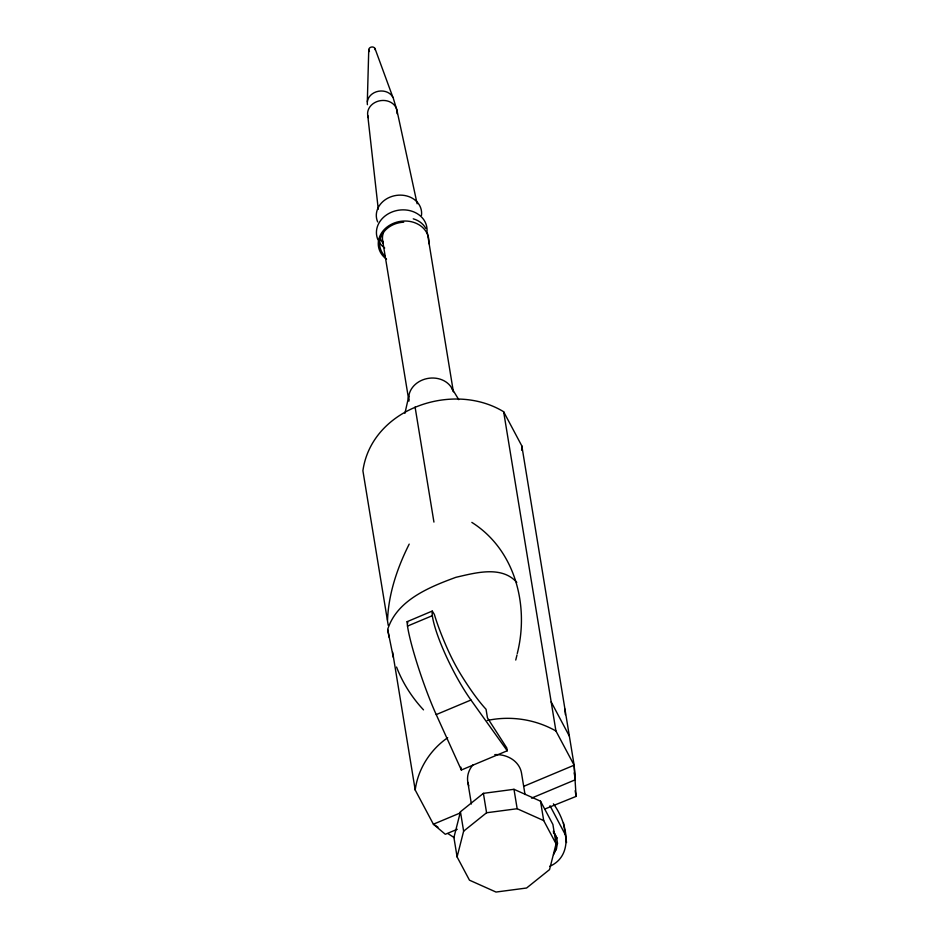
<?xml version="1.0" encoding="UTF-8"?>
<svg xmlns="http://www.w3.org/2000/svg" width="939" height="939" viewBox="0 0 939 939"><rect width="100%" height="100%" fill="white"/><g stroke="black" fill="none" stroke-linecap="round" stroke-linejoin="round"><path stroke-width="1.41" d="M367.325 101.705L368.757 49.556M556.287 849.678L556.381 848.246L553.541 854.654M521.638 450.204L521.838 445.943L503.644 411.74C452.88 380.788 371.68 408.594 362.9 470.756L388.241 625.409M553.611 831.567L553.529 833.198M553.329 831.144L556.639 837.412L556.545 839.008M387.537 620.08C388.57 593.507 397.35 567.719 409.193 544.115M517.272 653.532C529.385 605.596 515.265 549.843 471.848 522.401M553.411 803.843C566.475 821.355 575.184 855.124 549.667 866.38M432.222 611.16A46.927 8.815 63.4 0 0 432.363 615.667L407.526 626.078A46.927 5.059 71 0 1 407.15 621.677L432.269 611.043L434.37 614.446A80.742 15.165 63.4 0 0 447.926 649.929A44.227 8.31 63.4 0 0 461.448 675.493A102.245 19.203 63.4 0 0 486.05 709.274L487.458 717.866L506.778 747.937L507.248 750.766L461.342 770.015L436.224 714.591A60.882 6.561 71 0 1 407.491 626.02M457.246 829.278L445.309 834.29L433.384 824.207L415.202 790.004C417.961 768.971 430.308 749.709 447.692 737.714M404.92 413.313L408.805 396.164M557.308 844.314L557.426 842.811M515.746 660.047L517.002 654.941M460.45 811.754L453.913 837.506L457.093 856.92L469.465 880.172L496.003 892.05L526.591 888.012L549.538 869.608L556.076 843.856L552.895 824.442L540.524 801.19L513.985 789.312L483.397 793.349L460.45 811.754L463.631 831.168L457.093 856.92M393.335 657.441L387.678 629.506C396.798 600.185 429.44 587.016 455.931 577.309C475.169 572.907 501.661 565.29 516.779 582.391M553.634 853.797L556.428 848.75L557.473 843.316L556.639 837.412M463.631 831.168L486.578 812.763L517.166 808.725L543.704 820.592L556.076 843.856M436.224 714.591L470.944 700.024L507.248 750.766M459.946 813.08L433.384 824.207L437.973 827.165M523.669 786.354L574.128 765.191L521.838 445.943M531.533 798.127L575.314 779.769L574.128 765.191L555.935 730.988L503.644 411.74M545.019 808.96L576.1 796.401L575.079 780.309M487.259 720.483C510.429 715.495 535.324 719.251 555.935 730.988M407.174 621.571L407.913 622.968M447.973 833.609L454.183 837.611M423.501 709.861C411.928 697.442 402.62 682.911 396.551 667.042M451.976 388.511L458.772 399.662M551.181 701.914L569.363 736.129M549.996 805.732L565.466 834.982M553.658 832.083L556.686 837.94M374.966 48.452L392.842 97.187M417.139 203.786L396.951 110.379L393.817 99.98A13.416 11.28 -9.3 0 0 378.581 91.224A13.416 11.28 -9.3 0 0 367.407 104.663M387.678 629.506L389.122 637.252M574.187 772.844L575.314 779.769M575.161 790.673L576.1 796.401M566.557 842.541L563.482 822.857M540.524 801.19L543.704 820.592M525.018 794.488L521.474 772.844A27.231 22.888 -9.3 0 0 494.794 754.616M427.398 233.107L453.384 391.798M513.985 789.312L517.166 808.725M483.397 793.349L486.578 812.763M415.085 407.045L433.935 522.084M382.701 241.018L408.935 401.153M467.845 782.351L471.39 803.984M460.873 767.186L461.342 770.015M392.619 652.136L415.202 790.004M367.759 115.556L378.276 209.197M564.938 709.109L565.384 714.626M574.128 765.191L574.879 777.093M408.758 399.92A22.689 19.073 -9.3 0 1 427.116 378.57A22.689 19.073 -9.3 0 1 452.985 390.824M383.335 243.436A22.689 19.073 -9.3 0 1 383.488 232.309M413.254 218.834A22.689 19.073 -9.3 0 1 425.743 228.377M470.932 699.978A60.882 11.432 63.4 0 1 432.316 615.608M468.819 785.814A27.231 22.888 -9.3 0 1 472.798 765.027M369.45 51.551A3.263 2.747 -9.3 0 1 371.081 47.103A3.263 2.747 -9.3 0 1 375.224 49.861M368.37 117.645A14.824 12.465 -9.3 0 1 380.753 100.614A14.824 12.465 -9.3 0 1 397.033 113.642M377.666 221.909A22.747 19.12 -9.3 0 1 396.258 195.418A22.747 19.12 -9.3 0 1 421.482 215.383M384.708 248.002A25.412 21.362 -9.3 0 1 378.558 241.053M377.948 239.785A25.412 21.362 -9.3 0 1 398.723 210.183A25.412 21.362 -9.3 0 1 426.905 232.496M386.539 259.164A25.412 21.362 -9.3 0 1 394.615 222.86A25.412 21.362 -9.3 0 1 428.736 243.647M384.884 256.065A24.038 20.212 -9.3 0 1 382.009 234.691A24.038 20.212 -9.3 0 1 403.688 222.203M383.182 243.213A22.747 19.12 -9.3 0 1 379.99 237.72"/></g></svg>
